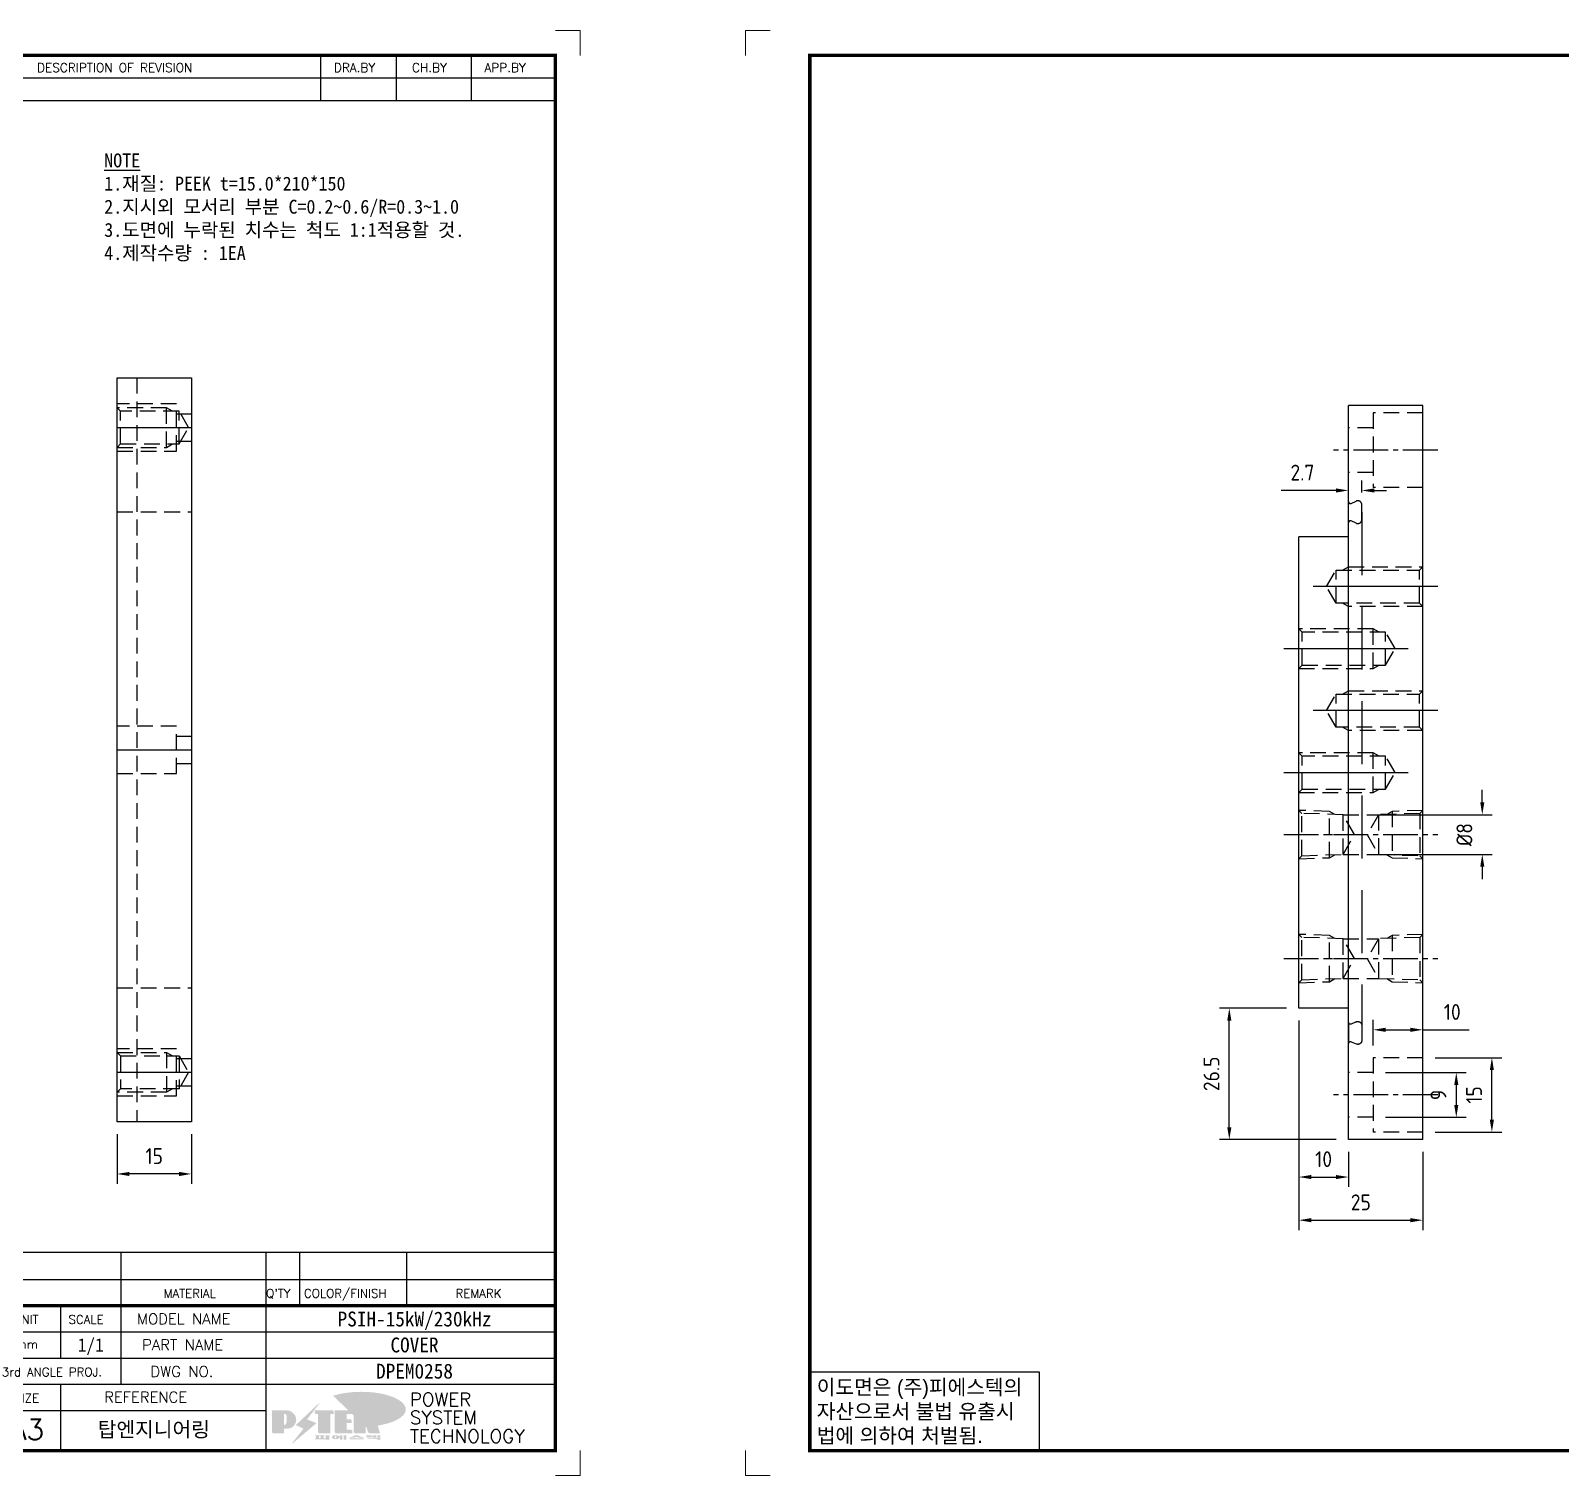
# Model space of a CAD drawing. Header units: millimetres. Extents: x -4251 to 2609, y -1673 to 4048.
# Drawn here: x -444 to -135.4, y -331.3 to -40 of the extents above; entities that cross this region are included whole.
import ezdxf
from ezdxf.enums import TextEntityAlignment as Align

# ---------------------------------------------------------------- set-up
doc = ezdxf.new("R2010")
doc.units = ezdxf.units.MM
for name, pattern in [('CENTER', [50.8, 31.75, -6.35, 6.35, -6.35]), ('CENTER1', [10, 7, -1, 1, -1]), ('HIDDEN2', [4.7625, 3.175, -1.5875]), ('HIDDENX2', [19.05, 12.7, -6.35])]:
    doc.linetypes.add(name, pattern=pattern)
for name, color, linetype in [('CENTER', 1, 'CENTER'), ('FORMAT-1', 7, 'Continuous'), ('line', 3, 'Continuous')]:
    doc.layers.add(name, color=color, linetype=linetype)
doc.styles.add('h1', font='')
doc.styles.add('HAN', font='')
doc.styles.add('RC', font='simplex.shx')
doc.styles.add('ROMANT', font='simplex.shx')
doc.styles.add('RT', font='simplex.shx', dxfattribs={"oblique": 15})
doc.styles.get("Standard").update_dxf_attribs({"font": 'ISOCP.SHX', "bigfont": 'WHGTXT.SHX'})
doc.styles.get('h1').set_extended_font_data('New Gulim')
doc.styles.get('HAN').set_extended_font_data('GulimChe')
doc.dimstyles.new('PS-1', dxfattribs={"dimtxt": 3.2, "dimasz": 2.5, "dimexe": 2, "dimexo": 2.5, "dimgap": 2, "dimtad": 1, "dimtoh": 1, "dimrnd": 0.05, "dimzin": 12, "dimdsep": 46, "dimtxsty": 'Standard', "dimcen": 0, "dimclrt": 2, "dimazin": 3, "dimtfac": 1, "dimtofl": 0, "dimtmove": 0, "dimatfit": 3, "dimfxl": 0, "dimtolj": 1, "dimtzin": 0, "dimarcsym": 0})

# ---------------------------------------------------------------- blocks, each defined once
blk = doc.blocks.new('re3')
at = {"color": 180}
for p, q in [((0, 0), (0, -4.55)), ((6.87, -0.64), (3.86, -3.91)), ((6.87, -0.64), (9.88, -3.91)), ((13.74, -4.55), (13.74, 0)), ((28.97, -4.55), (28.97, 0)), ((108.25, -4.55), (108.25, 0)), ((123.49, -4.55), (123.49, 0)), ((138.64, -4.55), (138.64, 0)), ((0, -4.55), (155.53, -4.55)), ((9.88, -3.91), (3.86, -3.91))]:
    blk.add_line(p, q, dxfattribs=at)
at = {"color": 2, "style": 'RC', "oblique": 15}
blk.add_attdef('REV.NO', text='', height=1.56, dxfattribs=at).set_placement((6.59, -2.56), align=Align.MIDDLE_CENTER)
blk.add_attdef('-1', text='', height=1.56, dxfattribs=at).set_placement((9.37, -1.66), align=Align.MIDDLE_LEFT)
at = {"color": 2, "style": 'HAN'}
for tag, p in [('REV.-DATE', (21.36, -2.28)), ('DRA.BY', (115.87, -2.28)), ('CH.BY', (131.07, -2.28)), ('APP.BY', (147.09, -2.28))]:
    blk.add_attdef(tag, text='', height=2.5, dxfattribs=at).set_placement(p, align=Align.MIDDLE_CENTER)
blk.add_attdef('DESCRIPTION-OF-REVISION', text='', height=2.5, dxfattribs=at).set_placement((31.61, -2.28), align=Align.MIDDLE_LEFT)
blk = doc.blocks.new('no3')
at = {"color": 180}
for p, q in [((0, 5.5), (0, 0)), ((0, 5.5), (186, 5.5)), ((6.79, 5.5), (6.79, 0)), ((32.74, 0.11), (32.74, 5.5)), ((98.4, 5.5), (98.4, 0)), ((127.61, 5.5), (127.61, 0)), ((134.43, 5.5), (134.43, 0)), ((155.98, 5.5), (155.98, 0))]:
    blk.add_line(p, q, dxfattribs=at)
at = {"color": 2, "style": 'RT', "oblique": 15}
blk.add_attdef('NO', text='', height=1.74, dxfattribs=at).set_placement((3.38, 2.51), align=Align.MIDDLE_CENTER)
at = {"color": 2, "style": 'HAN'}
for tag, p in [('PART-NO', (19.76, 2.75)), ('MATERIAL', (111.38, 2.75)), ("Q'TY", (131.02, 2.75)), ('COLOR/FINISH', (145.2, 2.75)), ('REMARK', (170.76, 2.75))]:
    blk.add_attdef(tag, text='', height=2.9, dxfattribs=at).set_placement(p, align=Align.MIDDLE_CENTER)
blk.add_attdef('DESCRIPTION', text='', height=2.9, dxfattribs=at).set_placement((34.51, 2.75), align=Align.MIDDLE_LEFT)
blk = doc.blocks.new('t3')
for p, q in [((0, 15.88), (46.25, 15.88)), ((0, 15.88), (0, 0)), ((46.25, 15.88), (46.25, 0)), ((0, 0), (46.25, 0))]:
    blk.add_line(p, q)
at = {"color": 1, "style": 'h1'}
for s, p in [('이도면은 (주)피에스텍의', (1.4, 11.29)), ('자산으로서 불법 유출시', (1.4, 6.41)), ('법에 의하여 처벌됨.', (1.4, 1.52))]:
    blk.add_text(s, height=3, dxfattribs=at).set_placement(p)
blk = doc.blocks.new('new LOGO')
at = {"layer": 'line'}
h = blk.add_hatch(color=253, dxfattribs=at)
edge = h.paths.add_edge_path()
edge.add_ellipse((333.9, 86.4), major_axis=(-165.9, 0), ratio=0.39426, start_angle=111.5127, end_angle=334.469)
edge.add_ellipse((314.1, 81.2), major_axis=(-153.7, 0), ratio=0.40699, start_angle=121.3066, end_angle=327.7437, ccw=False)
edge.add_line((394, 27.8), (394.7, 25.6))
h = blk.add_hatch(color=1, dxfattribs=at)
h.paths.add_polyline_path([(41.5, 16.4), (54.3, 16.4, 1), (54.3, 82.9), (0, 82.9), (0, -0.1), (41.5, -0.1)])
h.paths.add_polyline_path([(41.5, 27.9), (41.5, 71.9), (43.6, 71.9, -0.414214), (54.6, 60.9), (54.6, 38.9, -0.414214), (43.6, 27.9)], flags=16)
h.paths.add_polyline_path([(214.7, 71.9), (227.5, 71.9), (227.5, 82.9), (159.7, 82.9), (159.7, 71.9), (172.5, 71.9), (172.5, -0.1), (214.7, -0.1)])
h.paths.add_polyline_path([(276, 37.4), (294.8, 37.4), (294.8, 49.1), (276, 49.1), (276, 71.9), (294.8, 71.9), (294.8, 82.9), (234.5, 82.9), (234.5, -0.1), (297, -0.1), (297, 10.9), (276, 10.9)])
h.paths.add_polyline_path([(347.2, 35.2), (359.7, -0.1), (400.5, -0.1), (379.6, 66.8), (399.7, 82.9), (380.6, 82.9), (347.2, 61.6), (347.2, 82.9), (305.5, 82.9), (305.5, -0.1), (347.2, -0.1)])
h = blk.add_hatch(color=250, dxfattribs=at)
h.paths.add_polyline_path([(44.5, 69.4), (46.6, 69.4, -0.129793), (52, 68, 0.221832), (43.6, 71.9), (41.5, 71.9), (41.5, 27.9), (43.6, 27.9, 0.02048), (44.5, 28)], flags=17)
h.paths.add_polyline_path([(44.5, 13.9), (57.3, 13.9, 0.72362), (77.1, 73.9, -0.679777), (54.3, 16.4), (41.5, 16.4), (41.5, -0.1), (3, -0.1), (3, -2.6), (44.5, -2.6)])
h.paths.add_polyline_path([(117.9, 14.2), (71.5, -44.4), (77.1, -39.6), (120.8, 15.6), (92, 28.9), (173.3, 106), (177.5, 111.4), (89.1, 27.6)])
h.paths.add_polyline_path([(162.7, 71.9), (162.7, 69.4), (172.5, 69.4), (172.5, 71.9)], flags=17)
h.paths.add_polyline_path([(217.7, 69.4), (230.5, 69.4), (230.5, 80.4), (227.5, 80.4), (227.5, 71.9), (214.7, 71.9), (214.7, -0.1), (175.5, -0.1), (175.5, -2.6), (217.7, -2.6)])
h.paths.add_polyline_path([(297.8, 46.6), (294.8, 46.6), (294.8, 37.4), (276, 37.4), (276, 10.9), (279, 10.9), (279, 34.9), (297.8, 34.9)])
h.paths.add_polyline_path([(300, 8.4), (297, 8.4), (297, -0.1), (237.5, -0.1), (237.5, -2.6), (300, -2.6)])
h.paths.add_polyline_path([(297.8, 80.4), (294.8, 80.4), (294.8, 71.9), (276, 71.9), (276, 49.1), (279, 49.1), (279, 69.4), (297.8, 69.4)])
h.paths.add_polyline_path([(350.2, 80.4), (347.2, 80.4), (347.2, 61.6), (350.2, 63.5)])
h.paths.add_polyline_path([(350.2, 26.7), (347.2, 35.2), (347.2, -0.1), (308.5, -0.1), (308.5, -2.6), (350.2, -2.6)])
h.paths.add_polyline_path([(402.7, 80.4), (396.5, 80.4), (379.6, 66.8), (400.5, -0.1), (361.8, -0.1), (362.7, -2.6), (403.5, -2.6), (382.6, 64.3)])
blk.add_hatch(color=5, dxfattribs=at).paths.add_polyline_path([(166.3, 35), (131, 49), (180.4, 112.7), (92, 28.9), (120.8, 15.6), (74.4, -43)])
h = blk.add_hatch(color=250, dxfattribs=at)
edge = h.paths.add_edge_path()
edge.add_ellipse((237.8, -17.6), major_axis=(-14.3, 0), ratio=0.526336, start_angle=192.2456, end_angle=269.0748)
edge.add_line((238.1, -10.1), (237.6, -10.1))
edge.add_ellipse((237.8, -17.6), major_axis=(-14.3, 0), ratio=0.526336, start_angle=270.9252, end_angle=449.0748)
edge.add_line((237.6, -25.1), (238.1, -25.1))
edge.add_ellipse((237.8, -17.6), major_axis=(-14.3, 0), ratio=0.526336, start_angle=450.9252, end_angle=527.7544)
edge.add_line((251.7, -19.2), (254.1, -19.2))
edge.add_line((254.1, -19.2), (254.1, -27.1))
edge.add_line((254.1, -27.1), (263.1, -27.1))
edge.add_line((263.1, -27.1), (263.1, -10.1))
edge.add_line((263.1, -10.1), (254.1, -10.1))
edge.add_line((254.1, -10.1), (254.1, -16))
edge.add_line((254.1, -16), (251.7, -16))
h.paths.add_polyline_path([(241, -16.4), (241, -18.7, -1), (234.4, -18.7), (234.4, -16.4, -1)], flags=16)
h.paths.add_polyline_path([(278.2, -10.1), (268.1, -10.1), (268.1, -27.1), (278.2, -27.1)])
h.paths.add_polyline_path([(310.3, -10.1), (310.3, -11.1, -0.157169), (289.3, -17.5), (294, -19.9, 0.128407), (316.3, -15.9, 0.128407), (338.6, -19.9), (343.3, -17.5, -0.157169), (322.2, -11.1), (322.2, -10.1)])
h.paths.add_polyline_path([(342.1, -25.1), (342.1, -22.3), (290.4, -22.3), (290.4, -25.1)])
h.paths.add_polyline_path([(352, -10.1), (352, -16.2, 0.414214), (354, -18.2), (378.7, -18.2), (378.7, -19.6), (390.2, -19.6), (390.2, -10.1), (378.7, -10.1), (378.7, -13.6), (374.7, -13.6), (374.7, -15.1), (378.7, -15.1), (378.7, -16.2), (364.7, -16.2), (364.7, -15.1), (371.2, -15.1), (371.2, -13.6), (364.7, -13.6), (364.7, -12.6), (374.7, -12.6), (374.7, -10.1)])
h.paths.add_polyline_path([(393.8, -10.1), (393.8, -19.6), (405, -19.6), (405, -10.1)])
h.paths.add_polyline_path([(405, -27.1), (405, -20.9), (356.8, -20.9), (356.8, -23), (391.8, -23), (391.8, -27.1)])
h.paths.add_polyline_path([(200.4, -10.1), (200.4, -22.3), (193.2, -22.3), (193.2, -12.6), (196.6, -12.6), (196.6, -10.1), (161, -10.1), (161, -12.6), (164.5, -12.6), (164.5, -22.3), (161, -22.3), (161, -25.1), (200.4, -25.1), (200.4, -27.1), (213.9, -27.1), (213.9, -10.1)])
h.paths.add_polyline_path([(182, -12.6), (175.6, -12.6), (175.6, -22.3), (182, -22.3)], flags=17)
blk = doc.blocks.new('format-3')
at = {"color": 3, "lineweight": 9}
for p, q in [((0, 286.3), (0, 291.3)), ((5, 291.3), (0, 291.3)), ((414.5, 291.3), (419.5, 291.3)), ((419.5, 286.3), (419.5, 291.3)), ((0, 5), (0, 0)), ((419.5, 5), (419.5, 0)), ((5, 0), (0, 0)), ((414.5, 0), (419.5, 0))]:
    blk.add_line(p, q, dxfattribs=at)
at = {"color": 180}
for p, q in [((258.97, 281.75), (258.97, 286.3)), ((272.71, 281.75), (272.71, 286.3)), ((287.94, 281.75), (287.94, 286.3)), ((367.22, 281.75), (367.22, 286.3)), ((382.45, 281.75), (382.45, 286.3)), ((397.61, 281.75), (397.61, 286.3)), ((258.97, 281.75), (414.5, 281.75)), ((228.5, 39.49), (228.5, 5)), ((228.5, 39.49), (414.5, 39.49)), ((235.29, 39.49), (235.29, 34.21)), ((261.24, 34.21), (261.24, 39.49)), ((326.9, 39.49), (326.9, 34.21)), ((356.11, 39.49), (356.11, 34.21)), ((362.93, 39.49), (362.93, 34.21)), ((384.48, 39.49), (384.48, 34.21)), ((228.5, 34.21), (252.48, 34.21)), ((268.96, 5), (268.96, 34.21)), ((285.45, 5), (285.45, 34.21)), ((301.94, 5), (301.94, 34.21)), ((314.72, 34.21), (314.72, 23.65)), ((326.9, 34.21), (326.9, 18.37)), ((356.11, 34.21), (356.11, 5)), ((228.5, 28.93), (252.48, 28.93)), ((244.89, 5.23), (244.89, 28.93)), ((252.48, 28.93), (414.5, 28.93)), ((228.5, 24.98), (252.48, 24.98)), ((301.94, 23.65), (414.5, 23.65)), ((228.5, 21.03), (252.48, 21.03)), ((228.5, 17.08), (252.48, 17.08)), ((301.94, 18.37), (414.5, 18.37)), ((314.72, 18.37), (314.72, 5)), ((228.5, 13.13), (252.48, 13.13)), ((301.94, 13.09), (356.11, 13.09)), ((252.48, 9.95), (301.94, 9.95)), ((228.5, 9.18), (252.48, 9.18))]:
    blk.add_line(p, q, dxfattribs=at)
at = {"const_width": 0.7}
blk.add_lwpolyline([(252.48, 5), (252.48, 34.21), (414.5, 34.21)], dxfattribs=at)
at = {"layer": 'FORMAT-1', "const_width": 0.7}
blk.add_lwpolyline([(13, 5), (13, 286.3), (414.5, 286.3), (414.5, 5)], close=True, dxfattribs=at)
blk.add_blockref('t3', (13, 5))
at = {"xscale": 0.05400000000000027, "yscale": 0.05400000000000027, "zscale": 0.05400000000000027}
blk.add_blockref('new LOGO', (357.35, 8.65), dxfattribs=at)
at = {"color": 2}
for s, height, style, p in [('REV. NO.', 1.56, 'RC', (260.23, 282.95)), ('DATE', 1.788, 'RC', (276.95, 282.94)), ('DESCRIPTION OF REVISION', 1.7875, 'RC', (309.98, 282.94)), ('DRA.BY', 1.788, 'RC', (369.83, 282.94)), ('CH.BY', 1.788, 'RC', (385.59, 282.94)), ('APP.BY', 1.788, 'RC', (400.18, 282.94)), ('NO', 1.742, 'RC', (230.16, 35.83)), ('DWG NO', 1.742, 'RC', (241.36, 35.83)), ('DESCRIPTION', 1.7424, 'RC', (286.43, 35.83)), ('MATERIAL', 1.742, 'RC', (335.52, 35.83)), ("Q'TY", 1.742, 'RC', (356.17, 35.83)), ('COLOR/FINISH', 1.7424, 'RC', (363.8, 35.83)), ('REMARK', 1.742, 'RC', (394.37, 35.83)), (' TOLERANCE', 1.9, 'RC', (230.11, 30.22)), ('DRAWN', 1.9, 'RC', (255, 30.22)), ('CHECKED', 1.9, 'RC', (269.71, 30.22)), ('APPROVED', 1.9, 'RC', (285.8, 30.22)), ('UNIT', 1.742, 'RC', (305.19, 30.55)), ('SCALE', 1.742, 'RC', (316.32, 30.55)), ('MODEL NAME', 2.178, 'RC', (330.12, 30.46)), ('    ~ 6', 2, 'HAN', (229.8, 26.03)), ('0.08', 2, 'HAN', (246.57, 26.31)), ('mm', 1.742, 'RC', (305.67, 25.56)), ('PART NAME', 2.178, 'RC', (331.17, 25.24)), ('  7 ~ 30', 2, 'HAN', (229.8, 21.91)), ('0.1', 2, 'HAN', (246.57, 22.2)), ('3rd ANGLE PROJ.', 1.7424, 'RC', (302.87, 19.97)), ('DWG NO.', 2.178, 'RC', (332.84, 19.85)), (' 31 ~ 120', 2, 'HAN', (229.8, 18.04)), ('0.2', 2, 'HAN', (246.57, 18.32)), ('121 ~ 300', 2, 'HAN', (229.8, 14.42)), ('0.4', 2, 'HAN', (246.57, 14.2)), ('SIZE', 1.742, 'RC', (305.39, 14.71)), ('REFERENCE', 2.178, 'RC', (323.52, 14.69)), ('301 ~ 600', 2, 'HAN', (229.8, 10.04)), ('0.6', 2, 'HAN', (246.57, 10.32)), ('601 ~ 1200', 2, 'HAN', (229.8, 6.05)), ('0.8', 2, 'HAN', (246.57, 6.33))]:
    blk.add_text(s, height=height, dxfattribs=dict(at, style=style)).set_placement(p)
at = {"style": 'ROMANT'}
for s, p in [('POWER', (385.15, 13.96)), ('SYSTEM', (385.15, 10.31)), ('TECHNOLOGY', (385.15, 6.56))]:
    blk.add_text(s, height=2.7, dxfattribs=at).set_placement(p)
at = {"color": 2, "lineweight": 25, "style": 'RC'}
blk.add_text('A3', height=4.182, dxfattribs=at).set_placement((304.61, 7.14))
at = {"style": 'HAN'}
for tag, height, p in [('MODEL-NAME', 3, (386.1, 31.53)), ('PART-NAME', 3, (386.1, 26.29)), ('SCALE', 2.7, (320.81, 26.29)), ('DWG-NO', 3, (386.1, 21.01)), ('DRA-BY', 3, (260.72, 19.44)), ('CH-BY', 3, (277.21, 19.44)), ('APP-BY', 3, (293.7, 19.44)), ('관련업체', 3, (333.52, 9.26)), ('DRA-DATE', 2.5, (260.72, 7.47)), ('CH-DATE', 2.5, (277.21, 7.47)), ('APP-DATE', 2.5, (293.7, 7.47))]:
    blk.add_attdef(tag, text='', height=height, dxfattribs=at).set_placement(p, align=Align.MIDDLE_CENTER)
blk = doc.blocks.new('*D972')
at = {"color": 0, "lineweight": -2}
for p, q in [((-426.62, -262.49), (-426.62, -272.49)), ((-411.62, -262.49), (-411.62, -272.49)), ((-414.12, -270.49), (-424.12, -270.49))]:
    blk.add_line(p, q, dxfattribs=at)
at = {"color": 0}
for points in [[(-424.12, -270.08), (-424.12, -270.91), (-426.62, -270.49)], [(-414.12, -270.08), (-414.12, -270.91), (-411.62, -270.49)]]:
    blk.add_solid(points, dxfattribs=at)
at = {"layer": 'DEFPOINTS', "color": 0}
for p in [(-426.62, -259.99), (-411.62, -259.99), (-426.62, -270.49)]:
    blk.add_point(p, dxfattribs=at)
at = {"color": 2, "insert": (-419.12, -266.89), "char_height": 3.2, "attachment_point": 5}
blk.add_mtext('\\A1;15', dxfattribs=at)
blk = doc.blocks.new('*D990')
at = {"color": 0, "lineweight": -2}
for p, q in [((-188.31, -239.56), (-188.31, -273.11)), ((-178.31, -266.06), (-178.31, -273.11)), ((-185.81, -271.11), (-180.81, -271.11))]:
    blk.add_line(p, q, dxfattribs=at)
at = {"color": 0}
for points in [[(-185.81, -270.7), (-185.81, -271.53), (-188.31, -271.11)], [(-180.81, -270.7), (-180.81, -271.53), (-178.31, -271.11)]]:
    blk.add_solid(points, dxfattribs=at)
at = {"layer": 'DEFPOINTS', "color": 0}
for p in [(-188.31, -237.06), (-178.31, -263.56), (-178.31, -271.11)]:
    blk.add_point(p, dxfattribs=at)
at = {"color": 2, "insert": (-183.31, -267.51), "char_height": 3.2, "attachment_point": 5}
blk.add_mtext('\\A1;10', dxfattribs=at)
blk = doc.blocks.new('*D991')
at = {"color": 0, "lineweight": -2}
for p, q in [((-188.31, -239.56), (-188.31, -281.81)), ((-163.31, -266.06), (-163.31, -281.81)), ((-185.81, -279.81), (-165.81, -279.81))]:
    blk.add_line(p, q, dxfattribs=at)
at = {"color": 0}
for points in [[(-185.81, -279.4), (-185.81, -280.23), (-188.31, -279.81)], [(-165.81, -279.4), (-165.81, -280.23), (-163.31, -279.81)]]:
    blk.add_solid(points, dxfattribs=at)
at = {"layer": 'DEFPOINTS', "color": 0}
for p in [(-188.31, -237.06), (-163.31, -263.56), (-163.31, -279.81)]:
    blk.add_point(p, dxfattribs=at)
at = {"color": 2, "insert": (-175.81, -276.21), "char_height": 3.2, "attachment_point": 5}
blk.add_mtext('\\A1;25', dxfattribs=at)
blk = doc.blocks.new('*D992')
at = {"color": 0, "lineweight": -2}
for p, q in [((-190.81, -237.06), (-204.33, -237.06)), ((-202.33, -261.06), (-202.33, -239.56)), ((-180.81, -263.56), (-204.33, -263.56))]:
    blk.add_line(p, q, dxfattribs=at)
at = {"color": 0}
for points in [[(-202.75, -239.56), (-201.91, -239.56), (-202.33, -237.06)], [(-202.75, -261.06), (-201.91, -261.06), (-202.33, -263.56)]]:
    blk.add_solid(points, dxfattribs=at)
at = {"layer": 'DEFPOINTS', "color": 0}
for p in [(-202.33, -237.06), (-188.31, -237.06), (-178.31, -263.56)]:
    blk.add_point(p, dxfattribs=at)
at = {"color": 2, "insert": (-205.93, -250.31), "char_height": 3.2, "attachment_point": 5, "rotation": 90}
blk.add_mtext('\\A1;26.5', dxfattribs=at)
blk = doc.blocks.new('*D997')
at = {"color": 0, "lineweight": -2}
for p, q in [((-160.81, -247.06), (-147.38, -247.06)), ((-149.38, -259.56), (-149.38, -249.56)), ((-160.81, -262.06), (-147.38, -262.06))]:
    blk.add_line(p, q, dxfattribs=at)
at = {"color": 0}
for points in [[(-149.8, -249.56), (-148.97, -249.56), (-149.38, -247.06)], [(-149.8, -259.56), (-148.97, -259.56), (-149.38, -262.06)]]:
    blk.add_solid(points, dxfattribs=at)
at = {"layer": 'DEFPOINTS', "color": 0}
for p in [(-163.31, -247.06), (-149.38, -247.06), (-163.31, -262.06)]:
    blk.add_point(p, dxfattribs=at)
at = {"color": 2, "insert": (-152.98, -254.56), "char_height": 3.2, "attachment_point": 5, "rotation": 90}
blk.add_mtext('\\A1;15', dxfattribs=at)
blk = doc.blocks.new('*D998')
at = {"color": 0, "lineweight": -2}
for p, q in [((-170.81, -250.06), (-154.56, -250.06)), ((-156.56, -252.56), (-156.56, -256.56)), ((-170.81, -259.06), (-154.56, -259.06))]:
    blk.add_line(p, q, dxfattribs=at)
at = {"color": 0}
for points in [[(-156.98, -252.56), (-156.14, -252.56), (-156.56, -250.06)], [(-156.98, -256.56), (-156.14, -256.56), (-156.56, -259.06)]]:
    blk.add_solid(points, dxfattribs=at)
at = {"layer": 'DEFPOINTS', "color": 0}
for p in [(-173.31, -250.06), (-173.31, -259.06), (-156.56, -259.06)]:
    blk.add_point(p, dxfattribs=at)
at = {"color": 2, "insert": (-160.16, -254.56), "char_height": 3.2, "attachment_point": 5, "rotation": 90}
blk.add_mtext('\\A1;9', dxfattribs=at)
blk = doc.blocks.new('*D999')
at = {"color": 0, "lineweight": -2}
for p, q in [((-173.31, -244.56), (-173.31, -239.43)), ((-163.31, -244.56), (-163.31, -239.43)), ((-170.81, -241.43), (-165.81, -241.43)), ((-163.31, -241.43), (-153.93, -241.43))]:
    blk.add_line(p, q, dxfattribs=at)
at = {"color": 0}
for points in [[(-170.81, -241.01), (-170.81, -241.85), (-173.31, -241.43)], [(-165.81, -241.01), (-165.81, -241.85), (-163.31, -241.43)]]:
    blk.add_solid(points, dxfattribs=at)
at = {"layer": 'DEFPOINTS', "color": 0}
for p in [(-163.31, -241.43), (-173.31, -247.06), (-163.31, -247.06)]:
    blk.add_point(p, dxfattribs=at)
at = {"color": 2, "insert": (-157.37, -237.83), "char_height": 3.2, "attachment_point": 5}
blk.add_mtext('\\A1;10', dxfattribs=at)
blk = doc.blocks.new('*D1000')
at = {"color": 0, "lineweight": -2}
for p, q in [((-151.32, -195.56), (-151.32, -193.06)), ((-172.24, -198.06), (-149.32, -198.06)), ((-172.24, -206.06), (-149.32, -206.06)), ((-151.32, -208.56), (-151.32, -211.06))]:
    blk.add_line(p, q, dxfattribs=at)
at = {"color": 0}
for points in [[(-151.73, -195.56), (-150.9, -195.56), (-151.32, -198.06)], [(-151.73, -208.56), (-150.9, -208.56), (-151.32, -206.06)]]:
    blk.add_solid(points, dxfattribs=at)
at = {"layer": 'DEFPOINTS', "color": 0}
for p in [(-174.74, -198.06), (-151.32, -198.06), (-174.74, -206.06)]:
    blk.add_point(p, dxfattribs=at)
at = {"color": 2, "insert": (-154.92, -202.06), "char_height": 3.2, "attachment_point": 5, "rotation": 90}
blk.add_mtext('\\A1;%%C8', dxfattribs=at)
blk = doc.blocks.new('*D1006')
at = {"color": 0, "lineweight": -2}
for p, q in [((-180.81, -132.68), (-191.87, -132.68)), ((-178.31, -132.42), (-178.31, -130.68)), ((-175.61, -133.06), (-175.61, -130.68)), ((-173.11, -132.68), (-170.61, -132.68))]:
    blk.add_line(p, q, dxfattribs=at)
at = {"color": 0}
for points in [[(-180.81, -132.27), (-180.81, -133.1), (-178.31, -132.68)], [(-173.11, -132.27), (-173.11, -133.1), (-175.61, -132.68)]]:
    blk.add_solid(points, dxfattribs=at)
at = {"layer": 'DEFPOINTS', "color": 0}
for p in [(-178.31, -132.68), (-178.31, -134.92), (-175.61, -135.56)]:
    blk.add_point(p, dxfattribs=at)
at = {"color": 2, "insert": (-187.59, -129.08), "char_height": 3.2, "attachment_point": 5}
blk.add_mtext('\\A1;2.7', dxfattribs=at)
blk = doc.blocks.new('A$C277B6F04')
at = {"color": 252, "linetype": 'HIDDEN2'}
for p, q in [((9.71, -3.12), (9.71, 4.88)), ((12.21, -2.44), (12.21, 4.21))]:
    blk.add_line(p, q, dxfattribs=at)
for points in [[(10.88, 4.21), (9.71, 4.88), (-5.29, 4.88)], [(-5.29, -3.12), (-4.61, -2.44), (-4.61, 4.21), (-5.29, 4.88)], [(-4.61, -2.44), (12.21, -2.44), (14.13, 0.88), (12.21, 4.21), (-4.61, 4.21)], [(-5.29, -3.12), (9.71, -3.12), (10.88, -2.44)]]:
    blk.add_lwpolyline(points, dxfattribs=at)
at = {"layer": 'CENTER', "color": 252}
blk.add_line((-8.29, 0.88), (16.79, 0.88), dxfattribs=at)
blk = doc.blocks.new('A$C4A8E0548')
at = {"color": 2, "linetype": 'HIDDENX2'}
for p, q in [((-2.23, 1.13), (-1.78, 2.14)), ((-2.14, 2.7), (2.14, 2.7)), ((-1.5, 0), (1.5, 0)), ((1.78, 2.14), (2.23, 1.13))]:
    blk.add_line(p, q, dxfattribs=at)
for centre, radius, start, end in [((-1.5, 0.8), 0.8, 156, 228.5904), ((-2.14, 2.3), 0.4, 336, 90), ((-1.5, 0.8), 0.8, 228.5904, 270), ((1.5, 0.8), 0.8, 270, 311.4096), ((2.14, 2.3), 0.4, 90, 204), ((1.5, 0.8), 0.8, 311.4096, 24)]:
    blk.add_arc(centre, radius, start, end, dxfattribs=at)
blk = doc.blocks.new('A$C45091BB4')
at = {"color": 2, "linetype": 'HIDDENX2'}
blk.add_line((2.7, 0), (2.7, -105), dxfattribs=at)
at = {"rotation": 90}
blk.add_blockref('A$C4A8E0548', (2.7, 0), dxfattribs=at)
at = {"xscale": -1, "rotation": 90}
blk.add_blockref('A$C4A8E0548', (2.7, -105), dxfattribs=at)

msp = doc.modelspace()

# ---------------------------------------------------------------- linework, layer by layer
at = {"color": 2, "linetype": 'HIDDEN2'}
for p, q in [((-422.616, -109.9892), (-422.616, -259.9892)), ((-416.616, -123.9892), (-416.616, -115.9892)), ((-414.616, -117.2392), (-411.616, -117.2392)), ((-414.116, -123.3126), (-414.116, -116.6658)), ((-163.3113, -117.0593), (-173.3113, -117.0593)), ((-173.3113, -117.0593), (-173.3113, -132.0593)), ((-173.3113, -120.0593), (-178.3113, -120.0593)), ((-414.616, -122.7392), (-411.616, -122.7392)), ((-173.3113, -129.0593), (-178.3113, -129.0593)), ((-163.3113, -132.0593), (-173.3113, -132.0593)), ((-426.616, -136.9892), (-411.616, -136.9892)), ((-414.616, -182.2392), (-411.616, -182.2392)), ((-414.616, -187.7392), (-411.616, -187.7392)), ((-182.1113, -206.7295), (-182.1113, -197.389)), ((-169.5113, -197.389), (-169.5113, -206.7295)), ((-179.39, -206.0635), (-179.39, -198.055)), ((-179.39, -198.0593), (-172.2326, -198.0593)), ((-172.2326, -198.055), (-172.2326, -206.0635)), ((-179.39, -206.0593), (-172.2326, -206.0593)), ((-182.1113, -231.7295), (-182.1113, -222.389)), ((-179.39, -231.0635), (-179.39, -223.055)), ((-179.39, -223.0593), (-172.2326, -223.0593)), ((-172.2326, -223.055), (-172.2326, -231.0635)), ((-169.5113, -222.389), (-169.5113, -231.7295)), ((-179.39, -231.0593), (-172.2326, -231.0593)), ((-426.616, -232.9892), (-411.616, -232.9892)), ((-416.616, -245.9892), (-416.616, -253.9892)), ((-414.116, -246.6658), (-414.116, -253.3126)), ((-414.616, -247.2392), (-411.616, -247.2392)), ((-163.3113, -247.0593), (-173.3113, -247.0593)), ((-173.3113, -247.0593), (-173.3113, -262.0593)), ((-414.616, -252.7392), (-411.616, -252.7392)), ((-173.3113, -250.0593), (-178.3113, -250.0593)), ((-173.3113, -259.0593), (-178.3113, -259.0593)), ((-163.3113, -262.0593), (-173.3113, -262.0593))]:
    msp.add_line(p, q, dxfattribs=at)
at = {"color": 1}
for p, q in [((-178.3113, -263.5593), (-178.3113, -115.5593)), ((-163.3113, -115.5593), (-178.3113, -115.5593)), ((-163.3113, -263.5593), (-163.3113, -115.5593)), ((-188.3113, -237.0593), (-188.3113, -142.0593)), ((-178.3113, -142.0593), (-188.3113, -142.0593)), ((-178.3113, -237.0593), (-188.3113, -237.0593)), ((-163.3113, -263.5593), (-178.3113, -263.5593))]:
    msp.add_line(p, q, dxfattribs=at)
at = {"color": 1, "linetype": 'CENTER1'}
for p, q in [((-160.3113, -124.5593), (-181.3113, -124.5593)), ((-191.3113, -202.0593), (-160.3113, -202.0593)), ((-191.3113, -227.0593), (-160.3113, -227.0593)), ((-160.3113, -254.5593), (-181.3113, -254.5593))]:
    msp.add_line(p, q, dxfattribs=at)
at = {"color": 11}
msp.add_lwpolyline([(-411.616, -109.9892), (-411.616, -259.9892), (-426.616, -259.9892), (-426.616, -109.9892)], close=True, dxfattribs=at)
at = {"color": 2, "linetype": 'HIDDEN2'}
for points in [[(-426.616, -124.7392), (-414.616, -124.7392), (-414.616, -115.2392), (-426.616, -115.2392)], [(-415.4441, -116.6658), (-416.616, -115.9892), (-426.616, -115.9892)], [(-426.616, -123.9892), (-425.9394, -123.3126), (-425.9394, -116.6658), (-426.616, -115.9892)], [(-425.9394, -123.3126), (-414.116, -123.3126), (-412.1972, -119.9892), (-414.116, -116.6658), (-425.9394, -116.6658)], [(-426.616, -123.9892), (-416.616, -123.9892), (-415.4441, -123.3126)], [(-426.616, -189.7392), (-414.616, -189.7392), (-414.616, -180.2392), (-426.616, -180.2392)], [(-181.0477, -198.0032), (-182.1113, -197.389), (-188.3113, -197.1953)], [(-188.3113, -206.9233), (-187.7118, -206.3237), (-187.7118, -197.7948), (-188.3113, -197.1953)], [(-163.3113, -197.1953), (-169.5113, -197.389), (-170.575, -198.0032)], [(-163.3113, -197.1953), (-163.9109, -197.7948), (-163.9109, -206.3237), (-163.3113, -206.9233)], [(-187.7118, -206.3237), (-179.39, -206.0635), (-177.0782, -202.0593), (-179.39, -198.055), (-187.7118, -197.7948)], [(-163.9109, -197.7948), (-172.2326, -198.055), (-174.5445, -202.0593), (-172.2326, -206.0635), (-163.9109, -206.3237)], [(-188.3113, -206.9233), (-182.1113, -206.7295), (-181.0477, -206.1154)], [(-170.575, -206.1154), (-169.5113, -206.7295), (-163.3113, -206.9233)], [(-181.0477, -223.0032), (-182.1113, -222.389), (-188.3113, -222.1953)], [(-188.3113, -231.9233), (-187.7118, -231.3237), (-187.7118, -222.7948), (-188.3113, -222.1953)], [(-163.3113, -222.1953), (-169.5113, -222.389), (-170.575, -223.0032)], [(-163.3113, -222.1953), (-163.9109, -222.7948), (-163.9109, -231.3237), (-163.3113, -231.9233)], [(-187.7118, -231.3237), (-179.39, -231.0635), (-177.0782, -227.0593), (-179.39, -223.055), (-187.7118, -222.7948)], [(-163.9109, -222.7948), (-172.2326, -223.055), (-174.5445, -227.0593), (-172.2326, -231.0635), (-163.9109, -231.3237)], [(-188.3113, -231.9233), (-182.1113, -231.7295), (-181.0477, -231.1154)], [(-170.575, -231.1154), (-169.5113, -231.7295), (-163.3113, -231.9233)], [(-426.616, -254.7392), (-414.616, -254.7392), (-414.616, -245.2392), (-426.616, -245.2392)], [(-426.616, -245.9892), (-416.616, -245.9892), (-415.4441, -246.6658)], [(-426.616, -245.9892), (-425.9394, -246.6658), (-425.9394, -253.3126), (-426.616, -253.9892)], [(-425.9394, -246.6658), (-414.116, -246.6658), (-412.1972, -249.9892), (-414.116, -253.3126), (-425.9394, -253.3126)], [(-415.4441, -253.3126), (-416.616, -253.9892), (-426.616, -253.9892)]]:
    msp.add_lwpolyline(points, dxfattribs=at)
at = {"layer": 'CENTER'}
for p, q in [((-426.616, -119.9892), (-411.616, -119.9892)), ((-426.616, -119.9892), (-412.1972, -119.9892)), ((-426.616, -184.9892), (-411.616, -184.9892)), ((-183.3113, -202.0593), (-181.5113, -202.0593)), ((-183.3113, -227.0593), (-181.5113, -227.0593)), ((-426.616, -249.9892), (-411.616, -249.9892)), ((-426.616, -249.9892), (-412.1972, -249.9892))]:
    msp.add_line(p, q, dxfattribs=at)

# ---------------------------------------------------------------- block references
ref = msp.add_blockref('format-3', (-752.7317, -331.2667, 0))
ref.add_attrib('DRA-DATE', '21.03.21', dxfattribs={"height": 2.5, "style": 'HAN'}).set_placement((-492.0117, -323.7917, 0), align=Align.MIDDLE_CENTER)
ref.add_attrib('DRA-BY', 'Y.B.PARK', dxfattribs={"height": 3, "style": 'HAN'}).set_placement((-492.0117, -311.8246, 0), align=Align.MIDDLE_CENTER)
ref.add_attrib('MODEL-NAME', 'PSIH-15kW/230kHz', dxfattribs={"lineweight": 35, "height": 3, "style": 'HAN'}).set_placement((-366.6362, -299.7416, 0), align=Align.MIDDLE_CENTER)
ref.add_attrib('PART-NAME', 'COVER', dxfattribs={"lineweight": 35, "height": 3, "style": 'HAN'}).set_placement((-366.6362, -304.9725, 0), align=Align.MIDDLE_CENTER)
ref.add_attrib('PART-NO', 'DPEM0258', dxfattribs={"lineweight": 35, "height": 3, "style": 'HAN'}).set_placement((-366.6362, -310.2525, 0), align=Align.MIDDLE_CENTER)
ref.add_attrib('SCALE', '1/1', dxfattribs={"height": 2.7, "style": 'HAN'}).set_placement((-431.9236, -304.9725, 0), align=Align.MIDDLE_CENTER)
ref.add_attrib('관련업체', '탑엔지니어링', dxfattribs={"height": 3, "style": 'HAN'}).set_placement((-419.2084, -322.004, 0), align=Align.MIDDLE_CENTER)
ref = msp.add_blockref('format-3', (-299.9233, -331.2667, 0))
ref.add_attrib('DRA-DATE', '21.03.21', dxfattribs={"height": 2.5, "style": 'HAN'}).set_placement((-39.2033, -323.7917, 0), align=Align.MIDDLE_CENTER)
ref.add_attrib('DRA-BY', 'Y.B.PARK', dxfattribs={"height": 3, "style": 'HAN'}).set_placement((-39.2033, -311.8246, 0), align=Align.MIDDLE_CENTER)
ref.add_attrib('MODEL-NAME', 'PSIH-15kW/230kHz', dxfattribs={"lineweight": 35, "height": 3, "style": 'HAN'}).set_placement((86.1722, -299.7416, 0), align=Align.MIDDLE_CENTER)
ref.add_attrib('PART-NAME', 'BLOCK', dxfattribs={"lineweight": 35, "height": 3, "style": 'HAN'}).set_placement((86.1722, -304.9725, 0), align=Align.MIDDLE_CENTER)
ref.add_attrib('PART-NO', 'DPEM0259', dxfattribs={"lineweight": 35, "height": 3, "style": 'HAN'}).set_placement((86.1722, -310.2525, 0), align=Align.MIDDLE_CENTER)
ref.add_attrib('SCALE', '1/1', dxfattribs={"height": 2.7, "style": 'HAN'}).set_placement((20.8848, -304.9725, 0), align=Align.MIDDLE_CENTER)
ref.add_attrib('관련업체', '탑엔지니어링', dxfattribs={"height": 3, "style": 'HAN'}).set_placement((33.6, -322.004, 0), align=Align.MIDDLE_CENTER)
ref = msp.add_blockref('re3', (-493.7659, -49.5167, 0))
ref.add_attrib('REV.NO', '1', dxfattribs={"color": 2, "height": 1.56, "style": 'RC'}).set_placement((-487.1775, -52.074, 0), align=Align.MIDDLE_CENTER)
for name, p in [('A$C45091BB4', (-178.3113, -137.0593)), ('A$C277B6F04', (-183.0204, -165.4415)), ('A$C277B6F04', (-183.0204, -190.4415)), ('no3', (-524.2317, -291.7725, 0))]:
    msp.add_blockref(name, p)
at = {"xscale": -1}
for p in [(-168.6022, -152.9415), (-168.6022, -177.9415)]:
    msp.add_blockref('A$C277B6F04', p, dxfattribs=at)

# ---------------------------------------------------------------- texts
at = {"color": 2, "insert": (-429.2012, -64.7385, -0.0001), "char_height": 2.800095, "attachment_point": 1, "style": 'HAN'}
msp.add_mtext_dynamic_manual_height_columns('{\\LNOTE\\P}1.재질: PEEK t=15.0*210*150\\P2.지시외 모서리 부분 C=0.2~0.6/R=0.3~1.0\\P3.도면에 누락된 치수는 척도 1:1적용할 것.\\P{\\C1;4.제작수량 : 1EA}', width=794.617376, gutter_width=769.2954, heights=[449.7266], dxfattribs=at)

# ---------------------------------------------------------------- dimensions: what is measured, and where the dimension line sits
for base, p1, p2, picture, middle in [((-178.3113, -132.6838), (-175.6113, -135.564), (-178.3113, -134.9183), '*D1006', (-187.592, -129.0834)), ((-178.3113, -271.1121), (-188.3113, -237.0593), (-178.3113, -263.5593), '*D990', (-183.3113, -267.5121)), ((-163.3113, -279.8142), (-188.3113, -237.0593), (-163.3113, -263.5593), '*D991', (-175.8113, -276.2138)), ((-426.616, -270.4933), (-411.616, -259.9892), (-426.616, -259.9892), '*D972', (-419.116, -266.8933))]:
    dim = msp.add_linear_dim(base=base, p1=p1, p2=p2, dimstyle='PS-1')
    dim.commit()
    dim.dimension.update_dxf_attribs({"geometry": picture, "text_midpoint": middle})
dim = msp.add_linear_dim(base=(-151.3172, -198.0593), p1=(-174.7382, -206.0593), p2=(-174.7382, -198.0593), angle=90, text='%%C<>', dimstyle='PS-1')
dim.commit()
dim.dimension.update_dxf_attribs({"geometry": '*D1000', "text_midpoint": (-151.3172, -202.0593), "dimtype": 160})
for base, p1, p2, picture, middle in [((-202.3294, -237.0593), (-178.3113, -263.5593), (-188.3113, -237.0593), '*D992', (-205.9297, -250.3093)), ((-149.3846, -247.0593), (-163.3113, -262.0593), (-163.3113, -247.0593), '*D997', (-152.9846, -254.5593)), ((-156.56, -259.0593), (-173.3113, -250.0593), (-173.3113, -259.0593), '*D998', (-160.16, -254.5593))]:
    dim = msp.add_linear_dim(base=base, p1=p1, p2=p2, angle=90, dimstyle='PS-1')
    dim.commit()
    dim.dimension.update_dxf_attribs({"geometry": picture, "text_midpoint": middle})
dim = msp.add_linear_dim(base=(-163.3113, -241.4303), p1=(-173.3113, -247.0593), p2=(-163.3113, -247.0593), dimstyle='PS-1')
dim.commit()
dim.dimension.update_dxf_attribs({"geometry": '*D999', "text_midpoint": (-157.3701, -241.4303), "dimtype": 160})

doc.saveas('drawing.dxf')
